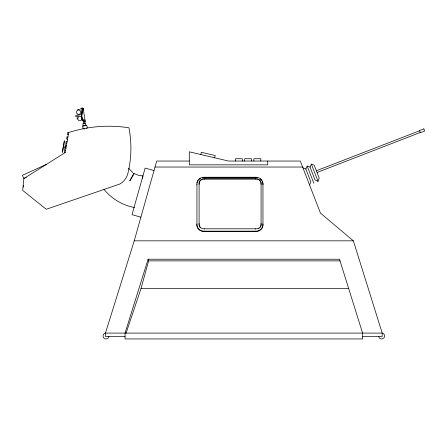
<?xml version="1.0" encoding="UTF-8"?>
<svg xmlns="http://www.w3.org/2000/svg" width="447" height="447" viewBox="0 0 447 447"><rect width="100%" height="100%" fill="white"/><g stroke="black" fill="none" stroke-linecap="round" stroke-linejoin="round"><path stroke-width="0.67" d="M65.206 144.873L65.195 144.057M196.937 223.919L196.881 225.07A6.973 6.526 0 0 0 203.765 231.518L256.081 231.518A6.973 6.526 0 0 0 262.965 225.07L262.965 183.695A6.973 6.526 0 0 0 256.081 177.247L203.765 177.247A6.973 6.526 0 0 0 196.881 183.695L196.937 184.846M262.909 184.846L262.965 184.047A6.973 6.526 0 0 0 262.188 181.136M23.317 187.047L23.479 185.46M142.599 178.236L142.805 176.649M82.812 110.895L81.857 116.192L82.874 119.651C84.366 118.947 86.774 122.327 84.466 121.333M62.273 152.226L64.29 140.788M62.507 152.226L64.513 140.872M64.759 147.918L65.15 145.688M65.161 152.589L68.704 132.519A130.53 130.53 0 0 1 128.926 127.792C131.859 142.805 131.519 158.434 127.926 173.296A16.908 16.908 0 0 1 119.874 184.002L46.27 209.269L22.657 190.377L23.836 178.565L65.161 152.589L64.256 152.427L64.647 150.198L65.558 150.36M77.214 117.628L77.096 119.114M200.82 154.533L201.351 152.287L215.191 155.545L214.661 157.785M142.733 176.705L142.945 175.878L138.844 175.459L134.206 173.52L129.775 180.968L133.854 173.335L133.592 173.81M126.082 333.093L141.034 288.471L148.616 260.875L148.102 259.221L339.513 259.221L362.595 333.093L362.595 338.943L125.054 338.943L125.054 333.093L148.102 259.221M125.054 336.552L105.447 336.552L105.447 333.093L134.234 240.838L156.701 161.043L189.293 161.043M64.39 149.086L64.53 148.706M318.029 181.353L319.208 178.068L314.213 165.167L311.352 164.11L310.039 167.1L315.046 180.029L318.029 181.353L311.352 164.11M83.081 120.841L82.689 120.55A4.895 2.285 88.3 0 1 81.74 112.867L82.41 111.37A9.001 2.989 -50.9 0 0 82.829 108.498L82.572 108.062L82.17 108.392M309.547 184.935L310.866 181.951L305.86 169.033L307.178 166.049L310.039 167.1M64.072 149.84L64.239 149.466M82.868 109.046L83.17 108.492L82.572 108.062M26.339 177.381L23.814 178.526L22.35 175.285L46.309 164.446L46.505 164.882M80.929 108.364L82.064 108.157L80.946 108.364L81.79 113.113M83.148 120.578L83.639 123.294L83.93 123.255M316.375 170.754L419.604 130.764M317.04 172.475L420.269 132.485M85.17 125.551C83.371 127.205 81.846 123.115 83.902 123.221M83.919 123.271L85.349 122.981L85.79 125.395M83.226 129.082L82.656 125.965L83.639 125.741M83.494 125.808L83.829 125.73M86.623 128.501C87.936 127.892 87.031 124.015 84.947 125.573M77.404 109.632L79.611 109.515M85.751 125.406L85.221 125.523M81.32 114.533L75.655 115.672L75.873 116.768L78.387 116.265M84.36 123.176L85.349 122.981M84.215 123.204L84.774 123.087L84.343 123.154M84.064 123.232L83.058 123.4M84.354 125.68L82.656 125.965M84.226 128.943L84.706 128.859M85.623 125.383L86.629 125.244M202.692 177.694A6.973 6.526 0 0 1 203.765 177.604L256.081 177.604A6.973 6.526 0 0 1 257.154 177.694M262.909 223.919L262.965 224.718A6.973 6.526 0 0 1 256.081 231.166L203.765 231.166A6.973 6.526 0 0 1 196.881 224.718M155.014 167.038L302.613 167.038M199.049 224.617A4.967 4.654 0 0 1 199.099 223.897L199.099 184.002A4.967 4.654 0 0 1 204.72 178.739L255.46 178.739A4.967 4.654 0 0 1 261.082 184.002L261.082 223.897A4.967 4.654 0 0 1 260.176 227.299M199.099 184.354A4.967 4.654 0 0 1 204.72 179.091L255.46 179.091A4.967 4.654 0 0 1 261.082 184.354M199.099 223.545A4.967 4.654 0 0 0 204.72 228.808L255.46 228.808A4.967 4.654 0 0 0 261.082 223.545M134.234 240.838L353.37 240.838L382.202 333.093L382.202 336.552L362.595 336.552M148.616 260.875L340.027 260.875M141.034 288.471L348.654 288.471M68.704 132.519L67.799 132.357L67.402 134.586L68.313 134.748M67.922 136.978L67.011 136.816L66.62 139.045L67.525 139.207M67.134 141.436L66.223 141.28L65.832 143.509L66.737 143.666M66.346 145.901L65.435 145.739L65.044 147.968L65.949 148.13M81.74 112.867L82.013 112.281M134.43 207.486C122.506 205.346 111.515 198.719 103.944 189.282M154.014 170.586L145.135 168.089L132.021 214.666L140.9 217.164M83.013 120.372L83.544 120.573M85.075 121.601L82.65 120.567M302.882 167.731L305.865 169.05M85.098 120.612L83.17 108.492M132.798 172.598L128.49 168.228M353.37 240.838L320.482 213.163L300.295 161.043L228.501 161.043L189.293 151.818L189.293 164.842L267.703 164.842L267.703 161.043M307.178 166.049L313.855 183.287M260.785 161.043L260.785 158.735L253.868 158.735L253.868 161.043M255.46 178.739L255.46 179.091M255.46 228.808L255.46 229.16M255.226 177.297L255.226 177.655M255.226 231.11L255.226 231.468M251.56 161.043L251.56 158.735L244.643 158.735L244.643 161.043M242.335 161.043L242.335 158.735L235.418 158.735L235.418 161.043M204.72 178.739L204.72 179.091M204.72 228.808L204.72 229.16M204.62 177.297L204.62 177.655M204.62 231.11L204.62 231.468M196.937 184.494L196.937 224.271M378.743 336.552A2.956 2.956 0 0 0 381.827 338.943A2.956 2.956 0 0 0 384.593 336.178A2.956 2.956 0 0 0 382.202 333.093L105.447 333.093A2.956 2.956 0 0 0 103.056 336.178A2.956 2.956 0 0 0 105.816 338.943A2.956 2.956 0 0 0 108.906 336.552M196.976 183.041A6.973 6.526 0 0 1 198.222 180.281M198.921 179.515A6.973 6.526 0 0 1 200.653 178.325M260.109 178.856A6.973 6.526 0 0 1 261.624 180.281M200.502 227.847A4.967 4.654 0 0 1 199.602 226.69M199.306 226.026A4.967 4.654 0 0 1 199.116 225.333M259.092 228.311A4.967 4.654 0 0 1 258.439 228.691M81.963 119.31A2.157 2.157 0 0 1 79.035 120.55A2.157 2.157 0 0 1 78.052 117.527A2.157 2.157 0 0 1 81.153 116.812M81.572 117.187A2.157 2.157 0 0 1 81.874 117.662M82.052 118.198A2.157 2.157 0 0 1 82.08 118.757M82.734 110.895A8.638 2.866 -50.9 0 1 82.449 111.733M82.645 120.103A4.397 2.051 88.3 0 1 82.304 119.695M81.583 113.862A4.397 2.051 88.3 0 1 82.058 112.638M82.79 108.504A8.974 2.978 -50.9 0 1 82.371 111.364M423.823 128.892L419.521 130.558L420.348 132.692L424.65 131.027L423.823 128.892M77.426 114.007A2.157 2.157 0 0 0 80.795 112.398A2.157 2.157 0 0 0 77.717 110.286A2.157 2.157 0 0 0 77.426 114.007"/></g></svg>
